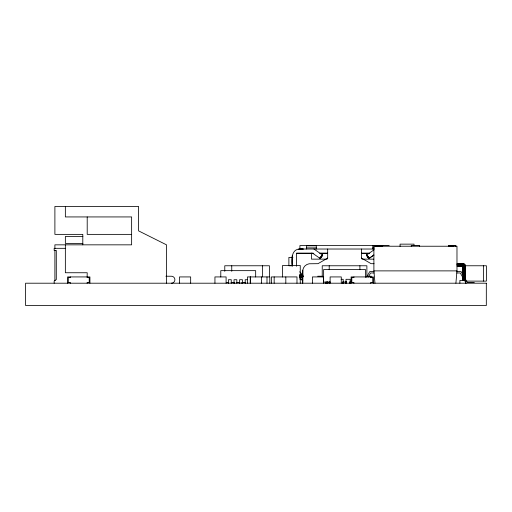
<?xml version="1.0" encoding="UTF-8"?>
<svg xmlns="http://www.w3.org/2000/svg" width="512" height="512" viewBox="0 0 512 512"><rect width="100%" height="100%" fill="white"/><g stroke="black" fill="none" stroke-linecap="round" stroke-linejoin="round"><path stroke-width="0.77" d="M302.797 270.15L302.701 283.206L302.797 270.15L303.533 267.866L304.947 265.92L306.886 264.512L309.171 263.77L318.01 263.674L327.674 258.093M292.243 266.336C291.558 260.128 290.931 249.133 299.91 249.024L374.317 249.024M292.237 264.371L292.326 255.494L292.237 265.766L288.883 265.766L288.883 257.395L292.947 257.395M463.987 278.867L463.949 280.416L463.949 278.867M464.032 277.318L464.294 266.029L463.738 264.506L462.682 263.75L464.32 264.205L465.434 266.029L465.472 279.642L465.434 266.464C465.376 262.534 459.43 263.539 457.171 263.674M462.803 276.544L462.682 280.416L462.682 276.544M462.848 274.989L463.117 266.464L462.682 264.966L464.07 264.48L464.947 264.845L463.834 264.198L457.171 264.506M455.898 283.206L456.979 270.88L456.979 246.234L373.894 246.234L373.894 270.88L374.976 283.206M465.434 279.642L465.338 265.6M462.682 274.989L462.682 263.674L464.32 264.205L465.146 266.048L465.165 279.642M366.656 277.043L369.779 271.578L373.958 271.578M368.25 277.075L370.592 272.973L374.08 272.973M319.814 258.24L321.018 256.525M319.936 258.33L322.336 254.899M320.045 258.406L322.048 255.546M320.141 258.47L322.541 255.04M320.211 258.522L322.669 255.13M311.488 253.21L312.768 253.325L320.314 258.592L322.714 255.162L313.946 249.024M463.546 276.544L463.539 266.464L463.917 266.048L465.421 266.112M463.949 277.318L463.917 266.048L463.117 266.464L463.117 276.544M462.682 266.464L463.507 266.074L463.539 266.464M457.171 266.029L465.389 265.837M366.4 255.162L373.939 249.888M373.837 255.078L368.8 258.592L366.413 255.155M373.882 255.046L368.813 258.586L366.445 255.13M457.171 265.6L462.682 265.6C464.058 264.736 466.464 266.08 464.294 264.192M457.171 265.197L464.563 264.838L465.434 266.029M457.171 263.981L462.957 263.84L457.171 263.808M457.171 264.205L463.238 264L462.682 264.192L463.386 264.582L463.917 266.048M464.941 278.867L464.915 266.029L464.365 264.506L462.97 263.706L464.07 264.48L464.627 266.022L464.653 278.867M303.104 249.024L298.707 249.12L303.334 249.024M299.802 276.378L302.72 276.339M299.699 276.275L302.637 276.256L299.706 276.282M299.808 276.384L302.746 276.365M131.635 234.374L87.206 234.374L87.206 216.934M82.899 236.467L65.357 236.467L65.357 243.443L82.899 243.443M389.203 245.606L299.91 245.606L299.91 249.024M382.579 245.818L372.813 245.818L372.813 249.024M306.534 247.91L316.301 247.91M372.813 247.91L374.317 247.91M65.357 248.326L54.163 248.326L54.163 250.419L56.294 250.419L56.294 279.571L54.163 281.114L54.163 283.206M319.968 253.21L327.674 253.21M361.44 253.21L369.146 253.21M296.493 253.28L313.805 253.28M319.968 253.28L327.674 253.28M361.44 253.28L369.146 253.28M327.072 259.142L311.488 259.142L311.488 253.28M362.042 259.142L373.773 259.142M457.171 264.352L462.682 264.352L463.507 266.074M457.171 264.845L463.008 264.704L462.682 264.506M465.382 265.766L486.4 265.766L486.4 281.114L466.259 281.114M457.171 266.464L465.472 266.464L465.146 265.331M373.894 270.88L456.979 270.88M456.915 271.578L461.094 271.578L467.341 282.509L474.317 282.509M456.794 272.973L460.282 272.973L466.144 283.219M300.109 274.464L302.33 274.464M299.686 274.784L302.65 274.784M299.994 275.091L302.95 275.091L299.642 271.782M299.533 275.366L302.49 275.366M299.782 275.616L302.739 275.616M299.994 275.834L302.957 275.834M299.424 276.006L303.13 276.006M299.552 276.128L302.515 276.128M165.907 276.23L171.398 276.23A3.488 3.488 0 0 1 174.886 279.718A3.488 3.488 0 0 1 171.398 283.206M299.629 276.205L302.669 276.288M317.696 276.23L322.438 276.23M368.256 276.23L371.418 276.23M299.738 276.314L302.778 276.397M299.866 276.442L302.829 276.442M299.981 276.557L302.944 276.557M300.115 276.691L303.072 276.691M299.526 276.838L302.483 276.838M299.686 277.005L302.643 277.005M299.859 277.171L302.816 277.171M299.603 279.021L301.184 279.021M341.114 279.302L343.206 279.302L343.206 283.206M247.296 279.718L245.203 279.718L245.203 283.206M465.472 280.416L459.891 280.416L459.891 283.206M330.515 282.093L323.629 282.093L323.629 269.536L365.485 269.536L365.485 277.382M342.765 282.093L346.438 282.093M349.926 282.093L351.578 282.093M226.368 282.509L228.787 282.509M231.136 282.509L234.304 282.509M236.666 282.509L239.885 282.509M312.448 253.222L296.422 253.21L296.422 266.253M374.054 263.706L371.104 263.674L361.44 258.093M462.682 264.966L463.187 264.998M462.682 263.674L463.117 263.706M462.682 263.744L463.258 263.744M462.682 266.029L463.078 266.112M462.682 265.6L463.021 265.766M464.134 264.096L463.546 263.808M319.546 258.054L320.314 258.592M299.642 277.683L302.778 280.73M300.448 278.368L302.694 280.621M368.102 256.525L369.299 258.24M366.778 254.899L369.178 258.33M367.066 255.546L369.069 258.406M366.573 255.04L368.973 258.47M464.915 266.029L465.165 266.464M465.146 266.048L465.331 279.642M465.318 266.074L465.331 266.464M464.314 266.464L464.32 278.093M483.61 265.766L483.61 281.114M465.472 281.114L465.472 283.206M463.546 278.093L463.546 280.416M463.117 278.093L463.117 280.416M455.898 246.234L455.898 245.536L448.742 245.536L448.742 246.234M455.098 245.536L455.098 246.234M453.376 245.536L453.376 246.234M452.954 245.536L452.954 246.234M452.397 245.536L452.397 246.234M452.013 245.536L451.936 246.234M451.68 245.536L451.68 246.234M451.578 245.536L451.578 246.234M451.411 245.536L451.411 246.234M451.181 245.536L451.251 246.234M451.162 245.536L451.162 246.234M450.867 245.536L450.918 246.234M450.643 245.536L450.643 246.234M450.528 245.536L450.528 246.234M450.47 245.536L450.458 246.234M450.323 245.536L450.323 246.234M450.266 245.536L450.272 246.234M450.176 245.536L450.099 246.234M449.952 246.234L449.914 245.536L449.779 246.234M449.728 245.536L449.677 246.234M449.658 245.536L449.568 246.234M449.549 245.536L449.549 246.234M449.126 245.536L449.133 246.234M448.922 245.536L448.96 246.234M448.845 245.536L448.845 246.234M419.622 246.234L419.622 245.536L415.578 245.536L411.251 245.536L411.251 246.234M414.022 245.664L414.022 244.141L400.07 244.141L400.07 246.426M382.682 246.234L382.701 245.536L375.373 245.536L375.373 246.234M382.65 246.234L382.579 245.536L382.528 246.234M382.387 245.536L382.387 246.234M382.317 245.536L382.317 246.234M382.093 245.536L382.093 246.234M382.016 245.536L382.016 246.234M381.856 245.536L381.856 246.234M381.734 245.536L381.754 246.234M381.658 245.536L381.626 246.234M381.555 245.536L381.555 246.234M381.299 245.536L381.363 246.234M381.171 245.536L381.184 246.234M381.024 245.536L381.062 246.234M380.851 245.536L380.851 246.234M380.749 245.536L380.71 246.234M380.378 245.536L380.378 246.234M380.307 246.234L380.237 245.536L380.224 246.234M380 245.536L380 246.234M379.859 245.536L379.859 246.234M379.565 245.536L379.565 246.234M379.405 245.536L379.405 246.234M378.688 245.536L378.688 246.234M378.541 245.536L378.541 246.234M378.419 245.536L378.502 246.234M378.234 245.536L378.234 246.234M378.112 245.536L378.112 246.234M377.958 245.536L377.958 246.234M377.869 245.536L377.792 246.234M377.69 245.536L377.69 246.234M377.421 245.536L377.382 246.234L377.325 245.536M377.235 245.536L377.235 246.234M377.043 245.536L377.043 246.234L376.954 245.536M376.717 245.536L376.717 246.234M376.384 245.536L376.326 246.234M376.218 245.536L376.192 246.234M376.07 245.536L376.07 246.234M376.013 245.536L376.013 246.234M375.763 245.536L375.763 246.234M375.718 245.536L375.718 246.234M373.44 283.206L373.44 276.928L351.117 276.928L351.117 283.206M370.65 276.928L370.65 277.626L372.742 277.626L372.742 282.509L370.65 282.509L370.65 283.206M366.88 276.864L366.88 265.766L322.234 265.766L322.234 276.864M361.44 249.024L361.44 258.406M359.904 265.766L359.904 269.728M353.907 276.928L353.907 277.626L351.814 277.626L351.814 282.509L353.907 282.509L353.907 283.206M350.182 283.206L350.182 279.302L345.997 279.302L346.022 283.206M350.099 281.645L350.099 283.206M349.984 282.093L349.984 283.206M346.355 282.093L346.355 283.206M346.246 282.093L346.246 283.206M346.163 282.093L346.106 283.206M345.914 281.645L345.939 283.206M343.091 282.093L343.008 283.206M342.95 282.093L342.95 283.206M342.867 282.093L342.867 283.206M341.28 283.206L341.28 276.928L330.118 276.928L330.118 283.206M329.21 265.766L329.21 269.728M329.21 281.619L329.21 283.206M327.75 282.093L327.808 283.206M327.674 249.024L327.674 258.406M327.635 282.093L327.635 283.206M327.475 282.093L327.475 283.206M327.264 282.093L327.264 283.206M327.008 282.093L327.008 283.206M326.72 282.093L326.72 283.206M326.4 282.093L326.4 283.206M326.067 282.093L326.067 283.206M325.722 282.093L325.722 283.206M323.558 283.206L323.558 276.928L312.397 276.928L312.397 283.206M316.301 249.024L316.301 245.818L306.534 245.818L306.534 249.024M300.256 283.206L300.256 265.485L282.541 265.485L282.541 277.043M296.979 283.206L296.979 276.928L271.373 276.928L271.373 283.206M285.818 276.928L285.818 283.206M274.163 276.928L274.163 283.206M269.786 283.206L269.786 276.928L247.462 276.928L247.462 283.206M269.421 276.864L269.421 265.766L224.774 265.766L224.774 271.315M266.995 276.928L266.995 283.206M262.445 265.766L262.445 276.864M261.542 276.928L261.542 283.206M255.667 276.973L255.667 270.65L220.787 270.65L220.787 276.973M250.374 276.928L250.374 283.206M250.253 276.928L250.253 283.206M245.466 283.206L245.466 282.509L241.965 282.509L241.965 283.206M245.318 282.509L245.318 283.206M242.413 283.206L242.413 279.718L239.622 279.718L239.622 283.206M242.298 282.509L242.298 283.206M242.144 282.509L242.144 283.206M239.738 282.509L239.738 283.206M236.832 283.206L236.832 279.718L234.042 279.718L234.042 283.206M234.157 282.509L234.157 283.206M231.75 265.766L231.75 271.315M231.251 283.206L231.251 279.718L228.461 279.718L228.461 283.206M228.57 282.509L228.57 283.206M226.099 283.206L226.099 276.928L214.938 276.928L214.938 283.206M190.662 283.206L190.662 276.928L179.501 276.928L179.501 283.206M166.515 283.206L166.515 244.838L138.611 230.886L138.611 206.47L54.893 206.47L54.893 234.374L82.797 234.374L82.797 244.838M89.92 283.206L89.92 276.928L67.597 276.928L67.597 283.206M87.13 283.206L87.13 282.509L89.222 282.509L89.222 277.626L87.13 277.626L87.206 272.742L65.357 272.742L65.357 244.838M70.387 276.928L70.387 277.626L68.294 277.626L68.294 282.509L70.387 282.509L70.387 283.206M65.357 206.47L65.357 216.934L131.635 216.934L131.635 244.838L54.893 244.838L54.893 248.749M54.893 250.31L54.893 280.589M486.317 283.206L25.6 283.206L25.6 305.53L486.317 305.53L486.317 283.206M449.376 246.234L449.376 245.536L449.331 246.234M379.699 246.234L379.699 245.536L379.686 246.234M379.066 246.234L379.066 245.536L379.034 246.234M376.506 246.234L376.506 245.536L376.474 246.234M375.546 246.234L375.552 245.536L375.507 246.234"/></g></svg>
